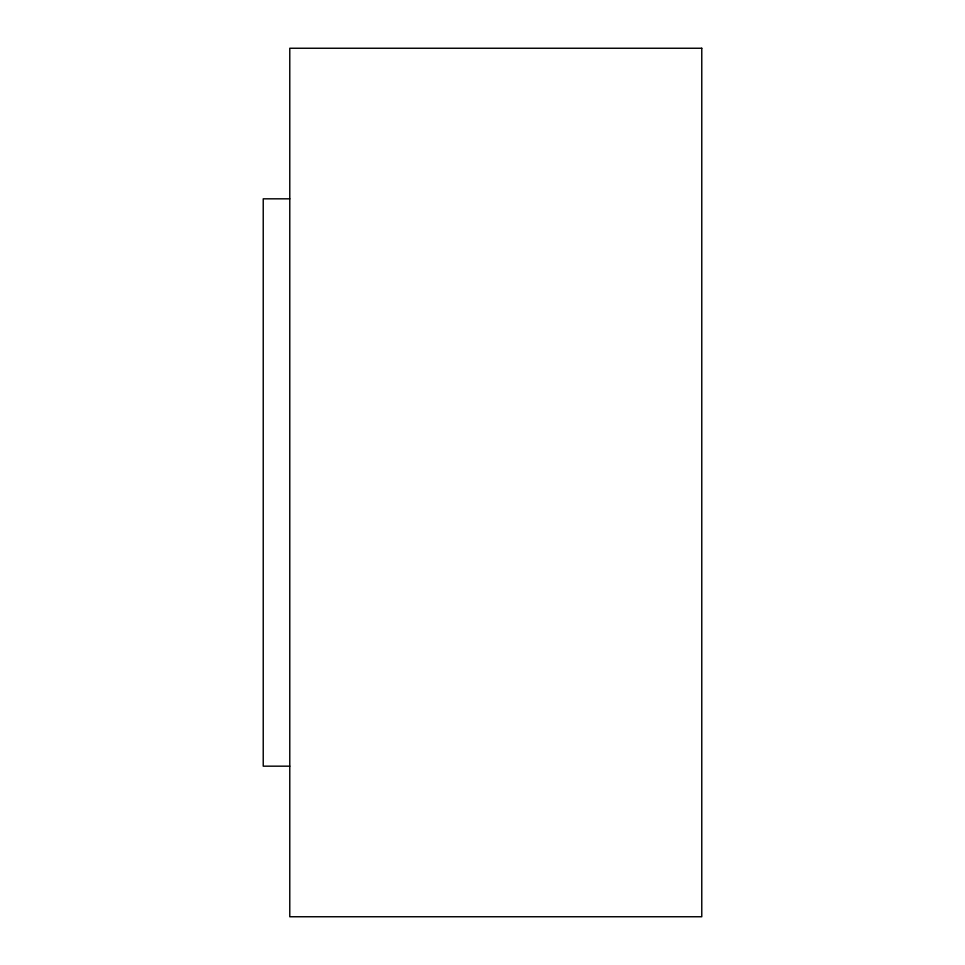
<?xml version="1.0" encoding="UTF-8"?>
<svg xmlns="http://www.w3.org/2000/svg" width="965" height="965" viewBox="0 0 965 965"><rect width="100%" height="100%" fill="white"/><g stroke="black" fill="none" stroke-linecap="round" stroke-linejoin="round"><path stroke-width="1.45" d="M289.777 198.826L263.228 198.826L263.228 766.174L289.777 766.174M701.772 48.25L289.777 48.25L289.777 916.75L701.772 916.75L701.772 48.25"/></g></svg>
